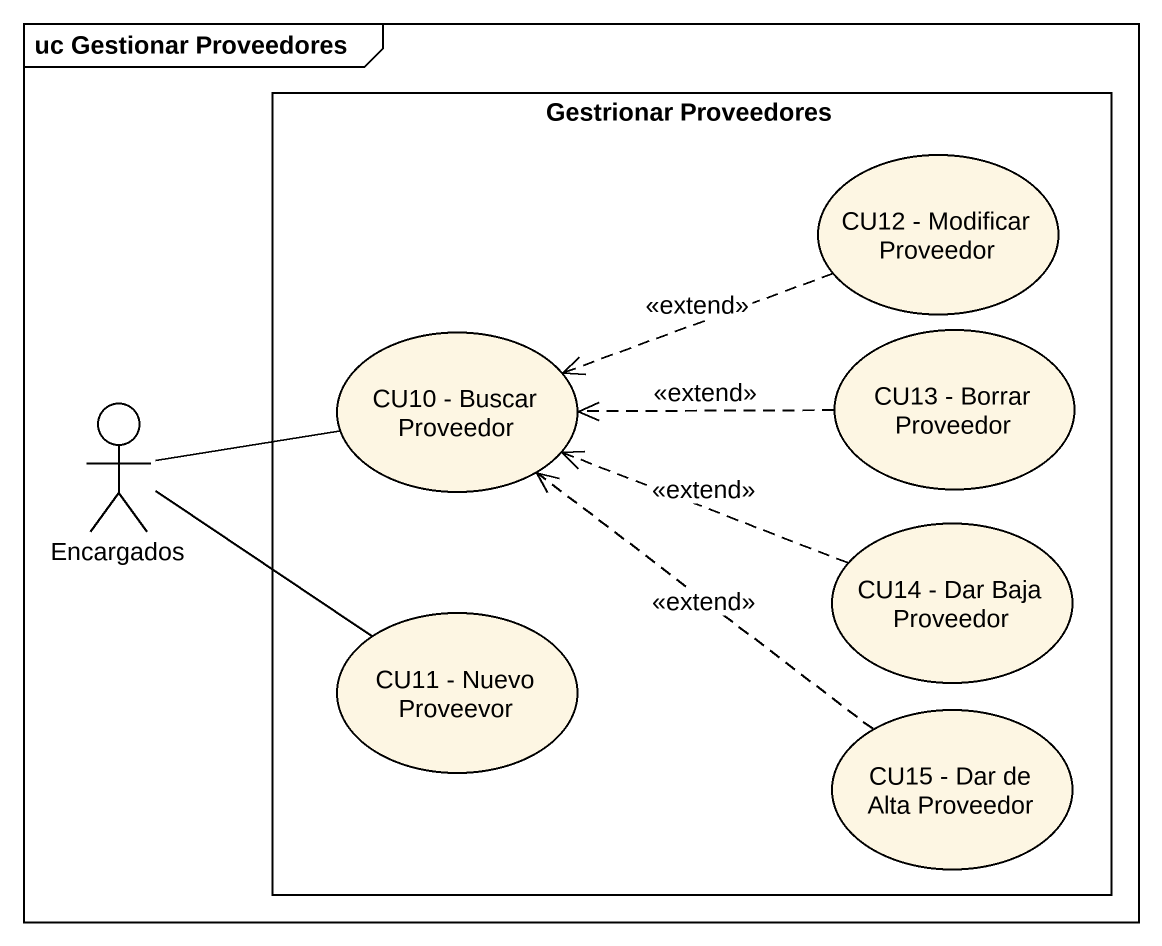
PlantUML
@startuml
mainframe uc Gestionar Proveedores
rectangle "Gestrionar Proveedores" as Gestrionar_Proveedores {
  usecase "CU12 - Modificar Proveedor" as CU12_Modificar_Proveedor
  usecase "CU10 - Buscar Proveedor" as CU10_Buscar_Proveedor
  usecase "CU13 - Borrar Proveedor" as CU13_Borrar_Proveedor
  usecase "CU14 - Dar Baja Proveedor" as CU14_Dar_Baja_Proveedor
  usecase "CU11 - Nuevo Proveevor" as CU11_Nuevo_Proveevor
  usecase "CU15 - Dar de Alta Proveedor" as CU15_Dar_de_Alta_Proveedor
}
actor Encargados
CU12_Modificar_Proveedor .left.> CU10_Buscar_Proveedor : <<extend>>
CU13_Borrar_Proveedor .left.> CU10_Buscar_Proveedor : <<extend>>
Encargados -right- CU10_Buscar_Proveedor
Encargados -right- CU11_Nuevo_Proveevor
CU14_Dar_Baja_Proveedor .left.> CU10_Buscar_Proveedor : <<extend>>
CU15_Dar_de_Alta_Proveedor .up.> CU10_Buscar_Proveedor : <<extend>>
@enduml
